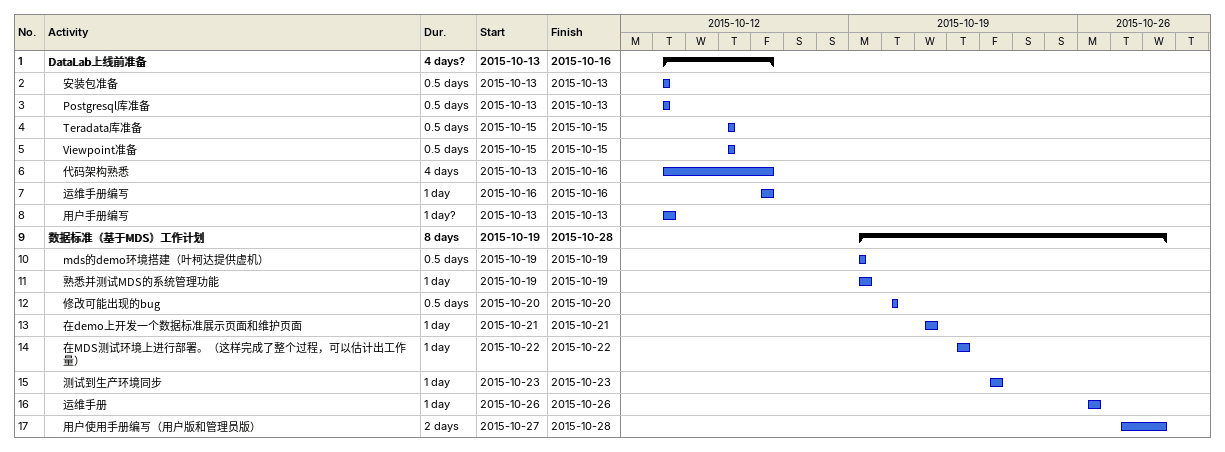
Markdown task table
| ID | Level | Task | Duration | Start | Finish |
|---|---|---|---|---|---|
| 1 | 1 | **DataLab上线前准备** | 4d? | 2015-10-13 | 2015-10-16 |
| 2 | 2 | 安装包准备 | 0.5d | 2015-10-13 | 2015-10-13 |
| 3 | 2 | Postgresql库准备 | 0.5d | 2015-10-13 | 2015-10-13 |
| 4 | 2 | Teradata库准备 | 0.5d | 2015-10-15 | 2015-10-15 |
| 5 | 2 | Viewpoint准备 | 0.5d | 2015-10-15 | 2015-10-15 |
| 6 | 2 | 代码架构熟悉 | 4d | 2015-10-13 | 2015-10-16 |
| 7 | 2 | 运维手册编写 | 1d | 2015-10-16 | 2015-10-16 |
| 8 | 2 | 用户手册编写 | 1d? | 2015-10-13 | 2015-10-13 |
| 9 | 1 | **数据标准（基于MDS）工作计划** | 8d | 2015-10-19 | 2015-10-28 |
| 10 | 2 | mds的demo环境搭建（叶柯达提供虚机） | 0.5d | 2015-10-19 | 2015-10-19 |
| 11 | 2 | 熟悉并测试MDS的系统管理功能 | 1d | 2015-10-19 | 2015-10-19 |
| 12 | 2 | 修改可能出现的bug | 0.5d | 2015-10-20 | 2015-10-20 |
| 13 | 2 | 在demo上开发一个数据标准展示页面和维护页面 | 1d | 2015-10-21 | 2015-10-21 |
| 14 | 2 | 在MDS测试环境上进行部署。（这样完成了整个过程，可以估计出工作量） | 1d | 2015-10-22 | 2015-10-22 |
| 15 | 2 | 测试到生产环境同步 | 1d | 2015-10-23 | 2015-10-23 |
| 16 | 2 | 运维手册 | 1d | 2015-10-26 | 2015-10-26 |
| 17 | 2 | 用户使用手册编写（用户版和管理员版） | 2d | 2015-10-27 | 2015-10-28 |
